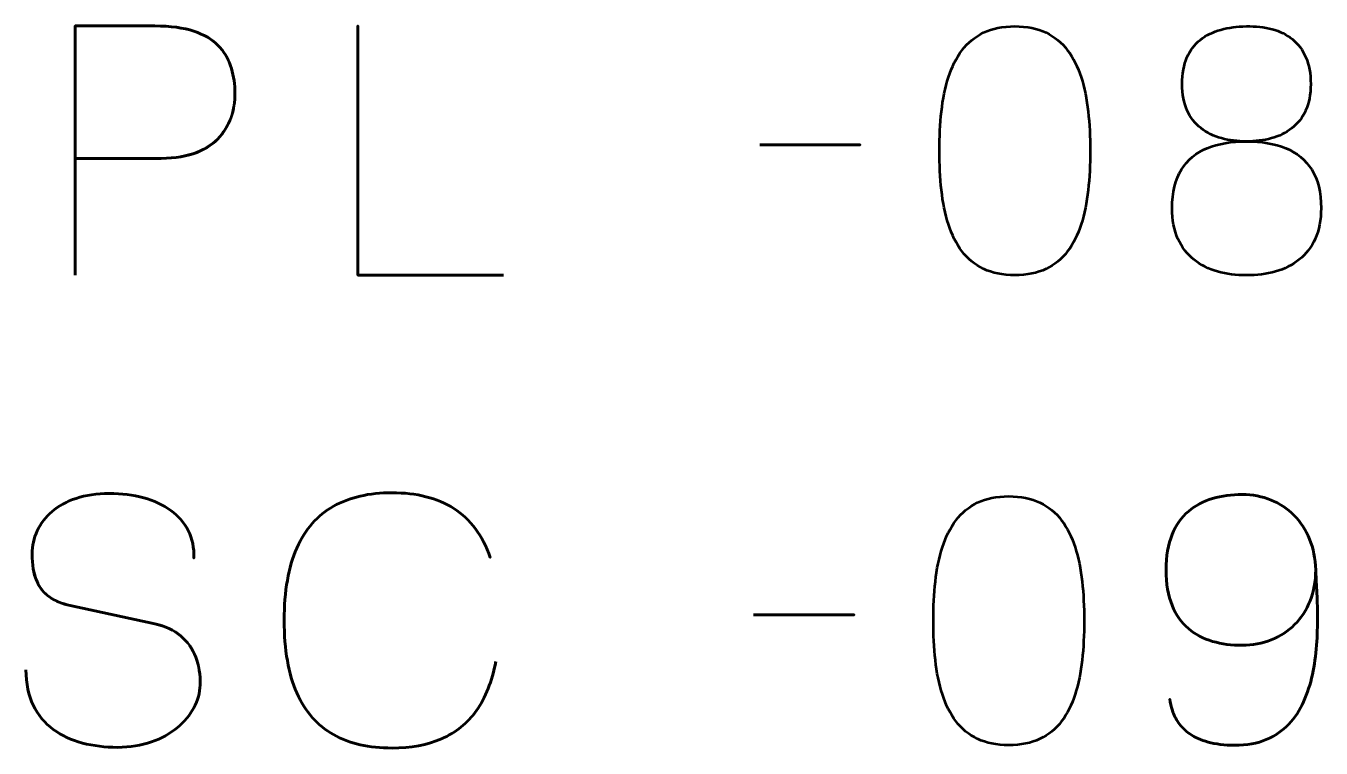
# Model space of a CAD drawing. Header units: centimetres. Extents: x -24.5 to 0, y -29.7 to 0.
# Drawn here: x -24.277 to -22.691, y -6.444 to -5.56 of the extents above; entities that cross this region are included whole.
import ezdxf

# ---------------------------------------------------------------- set-up
doc = ezdxf.new("R2010")
doc.units = ezdxf.units.CM
doc.header["$MEASUREMENT"] = 0
doc.layers.add('Layer 1', color=7, linetype='Continuous')

msp = doc.modelspace()

# ---------------------------------------------------------------- linework, layer by layer
at = {"layer": 'Layer 1', "color": 5, "lineweight": 53}
for points, knots in [([(-24.21648, -5.86558), (-24.21648, -5.86558), (-24.21648, -5.56036), (-24.21648, -5.56036), (-24.21648, -5.56036), (-24.21648, -5.56036), (-24.11911, -5.56036), (-24.11911, -5.56036), (-24.11911, -5.56036), (-24.09964, -5.56043), (-24.08363, -5.56262), (-24.071, -5.56685), (-24.071, -5.56685), (-24.05844, -5.57101), (-24.04856, -5.5768), (-24.04143, -5.58414), (-24.04143, -5.58414), (-24.03431, -5.5914), (-24.02923, -5.59973), (-24.02612, -5.60911), (-24.02612, -5.60911), (-24.02309, -5.6185), (-24.02133, -5.6283), (-24.0209, -5.63868), (-24.0209, -5.63868), (-24.02041, -5.64905), (-24.02161, -5.65921), (-24.02443, -5.66908), (-24.02443, -5.66908), (-24.02732, -5.67896), (-24.03219, -5.68792), (-24.03918, -5.69597), (-24.03918, -5.69597), (-24.04609, -5.70401), (-24.05547, -5.71043), (-24.06726, -5.71516), (-24.06726, -5.71516), (-24.07904, -5.71995), (-24.09364, -5.72235), (-24.11107, -5.72249), (-24.11107, -5.72249), (-24.11107, -5.72249), (-24.21648, -5.72249), (-24.21648, -5.72249), (-24.21648, -5.72249), (-24.21648, -5.72249), (-24.11107, -5.72249), (-24.11107, -5.72249), (-24.11107, -5.72249), (-24.094, -5.72235), (-24.07953, -5.71995), (-24.06782, -5.71516), (-24.06782, -5.71516), (-24.05604, -5.71043), (-24.04665, -5.70401), (-24.0396, -5.69597), (-24.0396, -5.69597), (-24.03261, -5.68792), (-24.0276, -5.67896), (-24.02464, -5.66908), (-24.02464, -5.66908), (-24.02168, -5.65921), (-24.02041, -5.64905), (-24.0209, -5.63868), (-24.0209, -5.63868), (-24.02133, -5.6283), (-24.02309, -5.6185), (-24.02626, -5.60911), (-24.02626, -5.60911), (-24.02937, -5.59973), (-24.03459, -5.5914), (-24.04172, -5.58414), (-24.04172, -5.58414), (-24.04891, -5.5768), (-24.05879, -5.57101), (-24.07135, -5.56685), (-24.07135, -5.56685), (-24.08398, -5.56262), (-24.09985, -5.56043), (-24.11911, -5.56036), (-24.11911, -5.56036), (-24.11911, -5.56036), (-24.21648, -5.56036), (-24.21648, -5.56036), (-24.21648, -5.56036), (-24.21648, -5.56036), (-24.21648, -5.86558), (-24.21648, -5.86558)], [0, 0, 0, 0, 0.0454545, 0.0454545, 0.0454545, 0.0454545, 0.0909091, 0.0909091, 0.0909091, 0.0909091, 0.1363636, 0.1363636, 0.1363636, 0.1363636, 0.1818182, 0.1818182, 0.1818182, 0.1818182, 0.2272727, 0.2272727, 0.2272727, 0.2272727, 0.2727273, 0.2727273, 0.2727273, 0.2727273, 0.3181818, 0.3181818, 0.3181818, 0.3181818, 0.3636364, 0.3636364, 0.3636364, 0.3636364, 0.4090909, 0.4090909, 0.4090909, 0.4090909, 0.4545455, 0.4545455, 0.4545455, 0.4545455, 0.5, 0.5, 0.5, 0.5, 0.5454545, 0.5454545, 0.5454545, 0.5454545, 0.5909091, 0.5909091, 0.5909091, 0.5909091, 0.6363636, 0.6363636, 0.6363636, 0.6363636, 0.6818182, 0.6818182, 0.6818182, 0.6818182, 0.7272727, 0.7272727, 0.7272727, 0.7272727, 0.7727273, 0.7727273, 0.7727273, 0.7727273, 0.8181818, 0.8181818, 0.8181818, 0.8181818, 0.8636364, 0.8636364, 0.8636364, 0.8636364, 0.9090909, 0.9090909, 0.9090909, 0.9090909, 0.9545455, 0.9545455, 0.9545455, 0.9545455, 1, 1, 1, 1]), ([(-23.69198, -5.86558), (-23.69198, -5.86558), (-23.8702, -5.86558), (-23.8702, -5.86558), (-23.8702, -5.86558), (-23.8702, -5.86558), (-23.8702, -5.56036), (-23.8702, -5.56036), (-23.8702, -5.56036), (-23.8702, -5.56036), (-23.8702, -5.86558), (-23.8702, -5.86558), (-23.8702, -5.86558), (-23.8702, -5.86558), (-23.69198, -5.86558), (-23.69198, -5.86558)], [0, 0, 0, 0, 0.25, 0.25, 0.25, 0.25, 0.5, 0.5, 0.5, 0.5, 0.75, 0.75, 0.75, 0.75, 1, 1, 1, 1]), ([(-23.06587, -5.86558), (-23.05106, -5.86551), (-23.03829, -5.8629), (-23.02763, -5.85782), (-23.02763, -5.85782), (-23.01705, -5.85274), (-23.00823, -5.84547), (-23.00118, -5.83623), (-23.00118, -5.83623), (-22.99419, -5.82692), (-22.98869, -5.81591), (-22.9846, -5.80321), (-22.9846, -5.80321), (-22.98057, -5.79051), (-22.97768, -5.77661), (-22.97606, -5.76137), (-22.97606, -5.76137), (-22.97436, -5.74613), (-22.97352, -5.73011), (-22.97359, -5.71318), (-22.97359, -5.71318), (-22.97352, -5.69632), (-22.97436, -5.6803), (-22.97606, -5.66513), (-22.97606, -5.66513), (-22.97768, -5.64996), (-22.98057, -5.63599), (-22.9846, -5.62329), (-22.9846, -5.62329), (-22.98869, -5.61066), (-22.99419, -5.59966), (-23.00118, -5.59027), (-23.00118, -5.59027), (-23.00823, -5.58096), (-23.01705, -5.57369), (-23.02763, -5.56861), (-23.02763, -5.56861), (-23.03829, -5.56346), (-23.05106, -5.56085), (-23.06587, -5.56078), (-23.06587, -5.56078), (-23.08069, -5.56085), (-23.09346, -5.56346), (-23.10412, -5.56861), (-23.10412, -5.56861), (-23.1147, -5.57369), (-23.12352, -5.58096), (-23.13057, -5.59027), (-23.13057, -5.59027), (-23.13756, -5.59966), (-23.14306, -5.61066), (-23.14715, -5.62329), (-23.14715, -5.62329), (-23.15118, -5.63599), (-23.15407, -5.64996), (-23.15569, -5.66513), (-23.15569, -5.66513), (-23.15738, -5.6803), (-23.15823, -5.69632), (-23.15816, -5.71318), (-23.15816, -5.71318), (-23.15823, -5.73011), (-23.15738, -5.74613), (-23.15569, -5.76137), (-23.15569, -5.76137), (-23.15407, -5.77661), (-23.15118, -5.79051), (-23.14715, -5.80321), (-23.14715, -5.80321), (-23.14306, -5.81591), (-23.13756, -5.82692), (-23.13057, -5.83623), (-23.13057, -5.83623), (-23.12352, -5.84547), (-23.1147, -5.85274), (-23.10412, -5.85782), (-23.10412, -5.85782), (-23.09346, -5.8629), (-23.08069, -5.86551), (-23.06587, -5.86558)], [0, 0, 0, 0, 0.05, 0.05, 0.05, 0.05, 0.1, 0.1, 0.1, 0.1, 0.15, 0.15, 0.15, 0.15, 0.2, 0.2, 0.2, 0.2, 0.25, 0.25, 0.25, 0.25, 0.3, 0.3, 0.3, 0.3, 0.35, 0.35, 0.35, 0.35, 0.4, 0.4, 0.4, 0.4, 0.45, 0.45, 0.45, 0.45, 0.5, 0.5, 0.5, 0.5, 0.55, 0.55, 0.55, 0.55, 0.6, 0.6, 0.6, 0.6, 0.65, 0.65, 0.65, 0.65, 0.7, 0.7, 0.7, 0.7, 0.75, 0.75, 0.75, 0.75, 0.8, 0.8, 0.8, 0.8, 0.85, 0.85, 0.85, 0.85, 0.9, 0.9, 0.9, 0.9, 0.95, 0.95, 0.95, 0.95, 1, 1, 1, 1]), ([(-23.06587, -5.86558), (-23.05106, -5.86551), (-23.03829, -5.8629), (-23.02763, -5.85782), (-23.02763, -5.85782), (-23.01705, -5.85274), (-23.00823, -5.84547), (-23.00118, -5.83623), (-23.00118, -5.83623), (-22.99419, -5.82692), (-22.98869, -5.81591), (-22.9846, -5.80321), (-22.9846, -5.80321), (-22.98057, -5.79051), (-22.97768, -5.77661), (-22.97606, -5.76137), (-22.97606, -5.76137), (-22.97436, -5.74613), (-22.97352, -5.73011), (-22.97359, -5.71318), (-22.97359, -5.71318), (-22.97352, -5.69632), (-22.97436, -5.6803), (-22.97606, -5.66513), (-22.97606, -5.66513), (-22.97768, -5.64996), (-22.98057, -5.63599), (-22.9846, -5.62329), (-22.9846, -5.62329), (-22.98869, -5.61066), (-22.99419, -5.59966), (-23.00118, -5.59027), (-23.00118, -5.59027), (-23.00823, -5.58096), (-23.01705, -5.57369), (-23.02763, -5.56861), (-23.02763, -5.56861), (-23.03829, -5.56346), (-23.05106, -5.56085), (-23.06587, -5.56078), (-23.06587, -5.56078), (-23.08069, -5.56085), (-23.09346, -5.56346), (-23.10412, -5.56861), (-23.10412, -5.56861), (-23.1147, -5.57369), (-23.12352, -5.58096), (-23.13057, -5.59027), (-23.13057, -5.59027), (-23.13756, -5.59966), (-23.14306, -5.61066), (-23.14715, -5.62329), (-23.14715, -5.62329), (-23.15118, -5.63599), (-23.15407, -5.64996), (-23.15569, -5.66513), (-23.15569, -5.66513), (-23.15738, -5.6803), (-23.15823, -5.69632), (-23.15816, -5.71318), (-23.15816, -5.71318), (-23.15823, -5.73011), (-23.15738, -5.74613), (-23.15569, -5.76137), (-23.15569, -5.76137), (-23.15407, -5.77661), (-23.15118, -5.79051), (-23.14715, -5.80321), (-23.14715, -5.80321), (-23.14306, -5.81591), (-23.13756, -5.82692), (-23.13057, -5.83623), (-23.13057, -5.83623), (-23.12352, -5.84547), (-23.1147, -5.85274), (-23.10412, -5.85782), (-23.10412, -5.85782), (-23.09346, -5.8629), (-23.08069, -5.86551), (-23.06587, -5.86558)], [0, 0, 0, 0, 0.05, 0.05, 0.05, 0.05, 0.1, 0.1, 0.1, 0.1, 0.15, 0.15, 0.15, 0.15, 0.2, 0.2, 0.2, 0.2, 0.25, 0.25, 0.25, 0.25, 0.3, 0.3, 0.3, 0.3, 0.35, 0.35, 0.35, 0.35, 0.4, 0.4, 0.4, 0.4, 0.45, 0.45, 0.45, 0.45, 0.5, 0.5, 0.5, 0.5, 0.55, 0.55, 0.55, 0.55, 0.6, 0.6, 0.6, 0.6, 0.65, 0.65, 0.65, 0.65, 0.7, 0.7, 0.7, 0.7, 0.75, 0.75, 0.75, 0.75, 0.8, 0.8, 0.8, 0.8, 0.85, 0.85, 0.85, 0.85, 0.9, 0.9, 0.9, 0.9, 0.95, 0.95, 0.95, 0.95, 1, 1, 1, 1]), ([(-22.78224, -5.70175), (-22.77138, -5.70175), (-22.76122, -5.70048), (-22.75169, -5.69794), (-22.75169, -5.69794), (-22.74224, -5.69533), (-22.73391, -5.69124), (-22.72665, -5.68566), (-22.72665, -5.68566), (-22.71945, -5.68009), (-22.71381, -5.67282), (-22.70971, -5.66386), (-22.70971, -5.66386), (-22.70562, -5.65497), (-22.70358, -5.64418), (-22.70351, -5.63148), (-22.70351, -5.63148), (-22.70358, -5.61878), (-22.70555, -5.60791), (-22.70943, -5.59888), (-22.70943, -5.59888), (-22.71331, -5.58985), (-22.71882, -5.58244), (-22.72587, -5.57673), (-22.72587, -5.57673), (-22.73293, -5.57108), (-22.74125, -5.56692), (-22.75085, -5.56431), (-22.75085, -5.56431), (-22.76037, -5.5617), (-22.77089, -5.56057), (-22.78224, -5.56078), (-22.78224, -5.56078), (-22.7936, -5.56092), (-22.80412, -5.56241), (-22.81364, -5.56502), (-22.81364, -5.56502), (-22.82324, -5.5677), (-22.83156, -5.57179), (-22.83862, -5.57736), (-22.83862, -5.57736), (-22.84567, -5.58294), (-22.85118, -5.5902), (-22.85506, -5.59909), (-22.85506, -5.59909), (-22.85894, -5.60805), (-22.86091, -5.61878), (-22.86098, -5.63148), (-22.86098, -5.63148), (-22.86091, -5.64418), (-22.85887, -5.65497), (-22.85477, -5.66386), (-22.85477, -5.66386), (-22.85068, -5.67282), (-22.84504, -5.68009), (-22.83777, -5.68566), (-22.83777, -5.68566), (-22.83057, -5.69124), (-22.82225, -5.69533), (-22.81279, -5.69794), (-22.81279, -5.69794), (-22.80327, -5.70048), (-22.79311, -5.70175), (-22.78224, -5.70175)], [0, 0, 0, 0, 0.0625, 0.0625, 0.0625, 0.0625, 0.125, 0.125, 0.125, 0.125, 0.1875, 0.1875, 0.1875, 0.1875, 0.25, 0.25, 0.25, 0.25, 0.3125, 0.3125, 0.3125, 0.3125, 0.375, 0.375, 0.375, 0.375, 0.4375, 0.4375, 0.4375, 0.4375, 0.5, 0.5, 0.5, 0.5, 0.5625, 0.5625, 0.5625, 0.5625, 0.625, 0.625, 0.625, 0.625, 0.6875, 0.6875, 0.6875, 0.6875, 0.75, 0.75, 0.75, 0.75, 0.8125, 0.8125, 0.8125, 0.8125, 0.875, 0.875, 0.875, 0.875, 0.9375, 0.9375, 0.9375, 0.9375, 1, 1, 1, 1]), ([(-22.78224, -5.70175), (-22.77138, -5.70175), (-22.76122, -5.70048), (-22.75169, -5.69794), (-22.75169, -5.69794), (-22.74224, -5.69533), (-22.73391, -5.69124), (-22.72665, -5.68566), (-22.72665, -5.68566), (-22.71945, -5.68009), (-22.71381, -5.67282), (-22.70971, -5.66386), (-22.70971, -5.66386), (-22.70562, -5.65497), (-22.70358, -5.64418), (-22.70351, -5.63148), (-22.70351, -5.63148), (-22.70358, -5.61878), (-22.70555, -5.60791), (-22.70943, -5.59888), (-22.70943, -5.59888), (-22.71331, -5.58985), (-22.71882, -5.58244), (-22.72587, -5.57673), (-22.72587, -5.57673), (-22.73293, -5.57108), (-22.74125, -5.56692), (-22.75085, -5.56431), (-22.75085, -5.56431), (-22.76037, -5.5617), (-22.77089, -5.56057), (-22.78224, -5.56078), (-22.78224, -5.56078), (-22.7936, -5.56092), (-22.80412, -5.56241), (-22.81364, -5.56502), (-22.81364, -5.56502), (-22.82324, -5.5677), (-22.83156, -5.57179), (-22.83862, -5.57736), (-22.83862, -5.57736), (-22.84567, -5.58294), (-22.85118, -5.5902), (-22.85506, -5.59909), (-22.85506, -5.59909), (-22.85894, -5.60805), (-22.86091, -5.61878), (-22.86098, -5.63148), (-22.86098, -5.63148), (-22.86091, -5.64418), (-22.85887, -5.65497), (-22.85477, -5.66386), (-22.85477, -5.66386), (-22.85068, -5.67282), (-22.84504, -5.68009), (-22.83777, -5.68566), (-22.83777, -5.68566), (-22.83057, -5.69124), (-22.82225, -5.69533), (-22.81279, -5.69794), (-22.81279, -5.69794), (-22.80327, -5.70048), (-22.79311, -5.70175), (-22.78224, -5.70175)], [0, 0, 0, 0, 0.0625, 0.0625, 0.0625, 0.0625, 0.125, 0.125, 0.125, 0.125, 0.1875, 0.1875, 0.1875, 0.1875, 0.25, 0.25, 0.25, 0.25, 0.3125, 0.3125, 0.3125, 0.3125, 0.375, 0.375, 0.375, 0.375, 0.4375, 0.4375, 0.4375, 0.4375, 0.5, 0.5, 0.5, 0.5, 0.5625, 0.5625, 0.5625, 0.5625, 0.625, 0.625, 0.625, 0.625, 0.6875, 0.6875, 0.6875, 0.6875, 0.75, 0.75, 0.75, 0.75, 0.8125, 0.8125, 0.8125, 0.8125, 0.875, 0.875, 0.875, 0.875, 0.9375, 0.9375, 0.9375, 0.9375, 1, 1, 1, 1]), ([(-23.37829, -5.70598), (-23.37829, -5.70598), (-23.2551, -5.70598), (-23.2551, -5.70598), (-23.2551, -5.70598), (-23.2551, -5.70598), (-23.37829, -5.70598), (-23.37829, -5.70598)], [0, 0, 0, 0, 0.5, 0.5, 0.5, 0.5, 1, 1, 1, 1]), ([(-22.78224, -5.86558), (-22.76954, -5.86558), (-22.75769, -5.8641), (-22.74668, -5.86099), (-22.74668, -5.86099), (-22.73568, -5.85789), (-22.72601, -5.85302), (-22.71762, -5.84639), (-22.71762, -5.84639), (-22.70929, -5.83983), (-22.70273, -5.83136), (-22.698, -5.82092), (-22.698, -5.82092), (-22.69327, -5.81055), (-22.69088, -5.79806), (-22.69081, -5.78345), (-22.69081, -5.78345), (-22.69095, -5.76405), (-22.69476, -5.74832), (-22.70231, -5.73632), (-22.70231, -5.73632), (-22.70985, -5.72426), (-22.72044, -5.71551), (-22.73406, -5.70994), (-22.73406, -5.70994), (-22.74774, -5.70443), (-22.76376, -5.70168), (-22.78224, -5.70175), (-22.78224, -5.70175), (-22.80066, -5.70168), (-22.81675, -5.70443), (-22.83029, -5.70994), (-22.83029, -5.70994), (-22.84391, -5.71551), (-22.85442, -5.72426), (-22.8619, -5.73632), (-22.8619, -5.73632), (-22.86938, -5.74832), (-22.87319, -5.76405), (-22.87326, -5.78345), (-22.87326, -5.78345), (-22.87319, -5.79806), (-22.87079, -5.81055), (-22.86606, -5.82092), (-22.86606, -5.82092), (-22.86134, -5.83136), (-22.85485, -5.83983), (-22.84645, -5.84639), (-22.84645, -5.84639), (-22.83812, -5.85302), (-22.82853, -5.85789), (-22.81752, -5.86099), (-22.81752, -5.86099), (-22.80659, -5.8641), (-22.7948, -5.86558), (-22.78224, -5.86558)], [0, 0, 0, 0, 0.0714286, 0.0714286, 0.0714286, 0.0714286, 0.1428571, 0.1428571, 0.1428571, 0.1428571, 0.2142857, 0.2142857, 0.2142857, 0.2142857, 0.2857143, 0.2857143, 0.2857143, 0.2857143, 0.3571429, 0.3571429, 0.3571429, 0.3571429, 0.4285714, 0.4285714, 0.4285714, 0.4285714, 0.5, 0.5, 0.5, 0.5, 0.5714286, 0.5714286, 0.5714286, 0.5714286, 0.6428571, 0.6428571, 0.6428571, 0.6428571, 0.7142857, 0.7142857, 0.7142857, 0.7142857, 0.7857143, 0.7857143, 0.7857143, 0.7857143, 0.8571429, 0.8571429, 0.8571429, 0.8571429, 0.9285714, 0.9285714, 0.9285714, 0.9285714, 1, 1, 1, 1]), ([(-22.78224, -5.86558), (-22.76954, -5.86558), (-22.75769, -5.8641), (-22.74668, -5.86099), (-22.74668, -5.86099), (-22.73568, -5.85789), (-22.72601, -5.85302), (-22.71762, -5.84639), (-22.71762, -5.84639), (-22.70929, -5.83983), (-22.70273, -5.83136), (-22.698, -5.82092), (-22.698, -5.82092), (-22.69327, -5.81055), (-22.69088, -5.79806), (-22.69081, -5.78345), (-22.69081, -5.78345), (-22.69095, -5.76405), (-22.69476, -5.74832), (-22.70231, -5.73632), (-22.70231, -5.73632), (-22.70985, -5.72426), (-22.72044, -5.71551), (-22.73406, -5.70994), (-22.73406, -5.70994), (-22.74774, -5.70443), (-22.76376, -5.70168), (-22.78224, -5.70175), (-22.78224, -5.70175), (-22.80066, -5.70168), (-22.81675, -5.70443), (-22.83029, -5.70994), (-22.83029, -5.70994), (-22.84391, -5.71551), (-22.85442, -5.72426), (-22.8619, -5.73632), (-22.8619, -5.73632), (-22.86938, -5.74832), (-22.87319, -5.76405), (-22.87326, -5.78345), (-22.87326, -5.78345), (-22.87319, -5.79806), (-22.87079, -5.81055), (-22.86606, -5.82092), (-22.86606, -5.82092), (-22.86134, -5.83136), (-22.85485, -5.83983), (-22.84645, -5.84639), (-22.84645, -5.84639), (-22.83812, -5.85302), (-22.82853, -5.85789), (-22.81752, -5.86099), (-22.81752, -5.86099), (-22.80659, -5.8641), (-22.7948, -5.86558), (-22.78224, -5.86558)], [0, 0, 0, 0, 0.0714286, 0.0714286, 0.0714286, 0.0714286, 0.1428571, 0.1428571, 0.1428571, 0.1428571, 0.2142857, 0.2142857, 0.2142857, 0.2142857, 0.2857143, 0.2857143, 0.2857143, 0.2857143, 0.3571429, 0.3571429, 0.3571429, 0.3571429, 0.4285714, 0.4285714, 0.4285714, 0.4285714, 0.5, 0.5, 0.5, 0.5, 0.5714286, 0.5714286, 0.5714286, 0.5714286, 0.6428571, 0.6428571, 0.6428571, 0.6428571, 0.7142857, 0.7142857, 0.7142857, 0.7142857, 0.7857143, 0.7857143, 0.7857143, 0.7857143, 0.8571429, 0.8571429, 0.8571429, 0.8571429, 0.9285714, 0.9285714, 0.9285714, 0.9285714, 1, 1, 1, 1]), ([(-24.27681, -6.3486), (-24.27667, -6.36547), (-24.27371, -6.37993), (-24.26778, -6.392), (-24.26778, -6.392), (-24.26192, -6.40399), (-24.25374, -6.4138), (-24.24344, -6.42142), (-24.24344, -6.42142), (-24.23307, -6.42897), (-24.22114, -6.43454), (-24.20767, -6.43814), (-24.20767, -6.43814), (-24.19426, -6.44167), (-24.17987, -6.44343), (-24.16463, -6.44343), (-24.16463, -6.44343), (-24.14925, -6.44336), (-24.13542, -6.4411), (-24.12307, -6.4368), (-24.12307, -6.4368), (-24.11079, -6.43249), (-24.10028, -6.42671), (-24.09146, -6.41944), (-24.09146, -6.41944), (-24.08271, -6.41217), (-24.07594, -6.40406), (-24.07114, -6.39503), (-24.07114, -6.39503), (-24.06634, -6.386), (-24.0638, -6.37676), (-24.06345, -6.36723), (-24.06345, -6.36723), (-24.06303, -6.35474), (-24.06486, -6.34331), (-24.06888, -6.33301), (-24.06888, -6.33301), (-24.07291, -6.32271), (-24.07912, -6.3141), (-24.08751, -6.30705), (-24.08751, -6.30705), (-24.09584, -6.29999), (-24.10635, -6.29505), (-24.11891, -6.2923), (-24.11891, -6.2923), (-24.11891, -6.2923), (-24.22262, -6.26986), (-24.22262, -6.26986), (-24.22262, -6.26986), (-24.23236, -6.26782), (-24.24076, -6.26436), (-24.24767, -6.25956), (-24.24767, -6.25956), (-24.25459, -6.2547), (-24.25995, -6.24799), (-24.26362, -6.23938), (-24.26362, -6.23938), (-24.26729, -6.23085), (-24.26919, -6.21998), (-24.26919, -6.20679), (-24.26919, -6.20679), (-24.26919, -6.19677), (-24.26714, -6.18732), (-24.26298, -6.17843), (-24.26298, -6.17843), (-24.25889, -6.16954), (-24.25282, -6.1617), (-24.24485, -6.15479), (-24.24485, -6.15479), (-24.23688, -6.14795), (-24.227, -6.14258), (-24.21529, -6.1387), (-24.21529, -6.1387), (-24.2035, -6.13475), (-24.19003, -6.13278), (-24.17479, -6.13271), (-24.17479, -6.13271), (-24.15948, -6.13271), (-24.14544, -6.13447), (-24.1326, -6.138), (-24.1326, -6.138), (-24.11983, -6.14153), (-24.10875, -6.14661), (-24.09944, -6.15338), (-24.09944, -6.15338), (-24.09012, -6.16015), (-24.08293, -6.16848), (-24.07799, -6.17821), (-24.07799, -6.17821), (-24.07305, -6.18802), (-24.07072, -6.19924), (-24.07107, -6.21187), (-24.07107, -6.21187), (-24.07072, -6.19924), (-24.07305, -6.18802), (-24.07799, -6.17821), (-24.07799, -6.17821), (-24.08293, -6.16848), (-24.09012, -6.16015), (-24.09944, -6.15338), (-24.09944, -6.15338), (-24.10875, -6.14661), (-24.11983, -6.14153), (-24.1326, -6.138), (-24.1326, -6.138), (-24.14544, -6.13447), (-24.15948, -6.13271), (-24.17479, -6.13271), (-24.17479, -6.13271), (-24.19003, -6.13278), (-24.2035, -6.13475), (-24.21529, -6.1387), (-24.21529, -6.1387), (-24.227, -6.14258), (-24.23688, -6.14795), (-24.24485, -6.15479), (-24.24485, -6.15479), (-24.25282, -6.1617), (-24.25889, -6.16954), (-24.26298, -6.17843), (-24.26298, -6.17843), (-24.26714, -6.18732), (-24.26919, -6.19677), (-24.26919, -6.20679), (-24.26919, -6.20679), (-24.26919, -6.21998), (-24.26736, -6.23085), (-24.26383, -6.23931), (-24.26383, -6.23931), (-24.26023, -6.24785), (-24.25494, -6.25448), (-24.24802, -6.25935), (-24.24802, -6.25935), (-24.24111, -6.26415), (-24.23264, -6.26768), (-24.22262, -6.26986), (-24.22262, -6.26986), (-24.22262, -6.26986), (-24.11891, -6.2923), (-24.11891, -6.2923), (-24.11891, -6.2923), (-24.10607, -6.29505), (-24.09548, -6.29999), (-24.08716, -6.30705), (-24.08716, -6.30705), (-24.07876, -6.3141), (-24.07262, -6.32271), (-24.06867, -6.33301), (-24.06867, -6.33301), (-24.06479, -6.34331), (-24.06303, -6.35474), (-24.06345, -6.36723), (-24.06345, -6.36723), (-24.0638, -6.37676), (-24.06634, -6.386), (-24.07114, -6.39503), (-24.07114, -6.39503), (-24.07594, -6.40406), (-24.08271, -6.41217), (-24.09146, -6.41944), (-24.09146, -6.41944), (-24.10028, -6.42671), (-24.11079, -6.43249), (-24.12307, -6.4368), (-24.12307, -6.4368), (-24.13542, -6.4411), (-24.14925, -6.44336), (-24.16463, -6.44343), (-24.16463, -6.44343), (-24.17987, -6.44343), (-24.19426, -6.44167), (-24.20767, -6.43814), (-24.20767, -6.43814), (-24.22114, -6.43454), (-24.23307, -6.42897), (-24.24344, -6.42142), (-24.24344, -6.42142), (-24.25374, -6.4138), (-24.26192, -6.40399), (-24.26778, -6.392), (-24.26778, -6.392), (-24.27371, -6.37993), (-24.27667, -6.36547), (-24.27681, -6.3486)], [0, 0, 0, 0, 0.0217391, 0.0217391, 0.0217391, 0.0217391, 0.0434783, 0.0434783, 0.0434783, 0.0434783, 0.0652174, 0.0652174, 0.0652174, 0.0652174, 0.0869565, 0.0869565, 0.0869565, 0.0869565, 0.1086957, 0.1086957, 0.1086957, 0.1086957, 0.1304348, 0.1304348, 0.1304348, 0.1304348, 0.1521739, 0.1521739, 0.1521739, 0.1521739, 0.173913, 0.173913, 0.173913, 0.173913, 0.1956522, 0.1956522, 0.1956522, 0.1956522, 0.2173913, 0.2173913, 0.2173913, 0.2173913, 0.2391304, 0.2391304, 0.2391304, 0.2391304, 0.2608696, 0.2608696, 0.2608696, 0.2608696, 0.2826087, 0.2826087, 0.2826087, 0.2826087, 0.3043478, 0.3043478, 0.3043478, 0.3043478, 0.326087, 0.326087, 0.326087, 0.326087, 0.3478261, 0.3478261, 0.3478261, 0.3478261, 0.3695652, 0.3695652, 0.3695652, 0.3695652, 0.3913043, 0.3913043, 0.3913043, 0.3913043, 0.4130435, 0.4130435, 0.4130435, 0.4130435, 0.4347826, 0.4347826, 0.4347826, 0.4347826, 0.4565217, 0.4565217, 0.4565217, 0.4565217, 0.4782609, 0.4782609, 0.4782609, 0.4782609, 0.5, 0.5, 0.5, 0.5, 0.5217391, 0.5217391, 0.5217391, 0.5217391, 0.5434783, 0.5434783, 0.5434783, 0.5434783, 0.5652174, 0.5652174, 0.5652174, 0.5652174, 0.5869565, 0.5869565, 0.5869565, 0.5869565, 0.6086957, 0.6086957, 0.6086957, 0.6086957, 0.6304348, 0.6304348, 0.6304348, 0.6304348, 0.6521739, 0.6521739, 0.6521739, 0.6521739, 0.673913, 0.673913, 0.673913, 0.673913, 0.6956522, 0.6956522, 0.6956522, 0.6956522, 0.7173913, 0.7173913, 0.7173913, 0.7173913, 0.7391304, 0.7391304, 0.7391304, 0.7391304, 0.7608696, 0.7608696, 0.7608696, 0.7608696, 0.7826087, 0.7826087, 0.7826087, 0.7826087, 0.8043478, 0.8043478, 0.8043478, 0.8043478, 0.826087, 0.826087, 0.826087, 0.826087, 0.8478261, 0.8478261, 0.8478261, 0.8478261, 0.8695652, 0.8695652, 0.8695652, 0.8695652, 0.8913043, 0.8913043, 0.8913043, 0.8913043, 0.9130435, 0.9130435, 0.9130435, 0.9130435, 0.9347826, 0.9347826, 0.9347826, 0.9347826, 0.9565217, 0.9565217, 0.9565217, 0.9565217, 0.9782609, 0.9782609, 0.9782609, 0.9782609, 1, 1, 1, 1]), ([(-23.7015, -6.33844), (-23.70602, -6.36264), (-23.71392, -6.38261), (-23.725, -6.39827), (-23.725, -6.39827), (-23.73614, -6.41387), (-23.7504, -6.42544), (-23.76775, -6.43299), (-23.76775, -6.43299), (-23.78504, -6.44054), (-23.80536, -6.44435), (-23.8285, -6.44428), (-23.8285, -6.44428), (-23.85665, -6.44435), (-23.88057, -6.43891), (-23.90019, -6.42784), (-23.90019, -6.42784), (-23.9198, -6.41683), (-23.93476, -6.39983), (-23.94506, -6.37676), (-23.94506, -6.37676), (-23.95536, -6.35368), (-23.96051, -6.32412), (-23.96058, -6.28807), (-23.96058, -6.28807), (-23.96051, -6.25216), (-23.95536, -6.22266), (-23.94506, -6.19959), (-23.94506, -6.19959), (-23.93476, -6.17652), (-23.9198, -6.15945), (-23.90019, -6.14837), (-23.90019, -6.14837), (-23.88057, -6.13729), (-23.85665, -6.13179), (-23.8285, -6.13186), (-23.8285, -6.13186), (-23.79837, -6.13179), (-23.77312, -6.13821), (-23.7528, -6.15112), (-23.7528, -6.15112), (-23.73255, -6.16403), (-23.71766, -6.184), (-23.70828, -6.21102), (-23.70828, -6.21102), (-23.71766, -6.184), (-23.73255, -6.16403), (-23.7528, -6.15112), (-23.7528, -6.15112), (-23.77312, -6.13821), (-23.79837, -6.13179), (-23.8285, -6.13186), (-23.8285, -6.13186), (-23.85665, -6.13179), (-23.88057, -6.13729), (-23.90019, -6.14837), (-23.90019, -6.14837), (-23.9198, -6.15945), (-23.93476, -6.17652), (-23.94506, -6.19959), (-23.94506, -6.19959), (-23.95536, -6.22266), (-23.96051, -6.25216), (-23.96058, -6.28807), (-23.96058, -6.28807), (-23.96051, -6.32412), (-23.95536, -6.35368), (-23.94506, -6.37676), (-23.94506, -6.37676), (-23.93476, -6.39983), (-23.9198, -6.41683), (-23.90019, -6.42784), (-23.90019, -6.42784), (-23.88057, -6.43891), (-23.85665, -6.44435), (-23.8285, -6.44428), (-23.8285, -6.44428), (-23.80536, -6.44435), (-23.78504, -6.44054), (-23.76775, -6.43299), (-23.76775, -6.43299), (-23.7504, -6.42544), (-23.73614, -6.41387), (-23.725, -6.39827), (-23.725, -6.39827), (-23.71392, -6.38261), (-23.70602, -6.36264), (-23.7015, -6.33844)], [0, 0, 0, 0, 0.0454545, 0.0454545, 0.0454545, 0.0454545, 0.0909091, 0.0909091, 0.0909091, 0.0909091, 0.1363636, 0.1363636, 0.1363636, 0.1363636, 0.1818182, 0.1818182, 0.1818182, 0.1818182, 0.2272727, 0.2272727, 0.2272727, 0.2272727, 0.2727273, 0.2727273, 0.2727273, 0.2727273, 0.3181818, 0.3181818, 0.3181818, 0.3181818, 0.3636364, 0.3636364, 0.3636364, 0.3636364, 0.4090909, 0.4090909, 0.4090909, 0.4090909, 0.4545455, 0.4545455, 0.4545455, 0.4545455, 0.5, 0.5, 0.5, 0.5, 0.5454545, 0.5454545, 0.5454545, 0.5454545, 0.5909091, 0.5909091, 0.5909091, 0.5909091, 0.6363636, 0.6363636, 0.6363636, 0.6363636, 0.6818182, 0.6818182, 0.6818182, 0.6818182, 0.7272727, 0.7272727, 0.7272727, 0.7272727, 0.7727273, 0.7727273, 0.7727273, 0.7727273, 0.8181818, 0.8181818, 0.8181818, 0.8181818, 0.8636364, 0.8636364, 0.8636364, 0.8636364, 0.9090909, 0.9090909, 0.9090909, 0.9090909, 0.9545455, 0.9545455, 0.9545455, 0.9545455, 1, 1, 1, 1]), ([(-23.07327, -6.44089), (-23.05846, -6.44082), (-23.04569, -6.43821), (-23.03503, -6.43313), (-23.03503, -6.43313), (-23.02445, -6.42805), (-23.01563, -6.42078), (-23.00858, -6.41154), (-23.00858, -6.41154), (-23.00159, -6.40223), (-22.99609, -6.39122), (-22.992, -6.37852), (-22.992, -6.37852), (-22.98797, -6.36582), (-22.98508, -6.35192), (-22.98346, -6.33668), (-22.98346, -6.33668), (-22.98176, -6.32144), (-22.98092, -6.30542), (-22.98099, -6.28849), (-22.98099, -6.28849), (-22.98092, -6.27163), (-22.98176, -6.25561), (-22.98346, -6.24044), (-22.98346, -6.24044), (-22.98508, -6.22527), (-22.98797, -6.2113), (-22.992, -6.1986), (-22.992, -6.1986), (-22.99609, -6.18597), (-23.00159, -6.17497), (-23.00858, -6.16558), (-23.00858, -6.16558), (-23.01563, -6.15627), (-23.02445, -6.149), (-23.03503, -6.14392), (-23.03503, -6.14392), (-23.04569, -6.13877), (-23.05846, -6.13616), (-23.07327, -6.13609), (-23.07327, -6.13609), (-23.08809, -6.13616), (-23.10086, -6.13877), (-23.11152, -6.14392), (-23.11152, -6.14392), (-23.1221, -6.149), (-23.13092, -6.15627), (-23.13797, -6.16558), (-23.13797, -6.16558), (-23.14496, -6.17497), (-23.15046, -6.18597), (-23.15455, -6.1986), (-23.15455, -6.1986), (-23.15858, -6.2113), (-23.16147, -6.22527), (-23.16309, -6.24044), (-23.16309, -6.24044), (-23.16478, -6.25561), (-23.16563, -6.27163), (-23.16556, -6.28849), (-23.16556, -6.28849), (-23.16563, -6.30542), (-23.16478, -6.32144), (-23.16309, -6.33668), (-23.16309, -6.33668), (-23.16147, -6.35192), (-23.15858, -6.36582), (-23.15455, -6.37852), (-23.15455, -6.37852), (-23.15046, -6.39122), (-23.14496, -6.40223), (-23.13797, -6.41154), (-23.13797, -6.41154), (-23.13092, -6.42078), (-23.1221, -6.42805), (-23.11152, -6.43313), (-23.11152, -6.43313), (-23.10086, -6.43821), (-23.08809, -6.44082), (-23.07327, -6.44089)], [0, 0, 0, 0, 0.05, 0.05, 0.05, 0.05, 0.1, 0.1, 0.1, 0.1, 0.15, 0.15, 0.15, 0.15, 0.2, 0.2, 0.2, 0.2, 0.25, 0.25, 0.25, 0.25, 0.3, 0.3, 0.3, 0.3, 0.35, 0.35, 0.35, 0.35, 0.4, 0.4, 0.4, 0.4, 0.45, 0.45, 0.45, 0.45, 0.5, 0.5, 0.5, 0.5, 0.55, 0.55, 0.55, 0.55, 0.6, 0.6, 0.6, 0.6, 0.65, 0.65, 0.65, 0.65, 0.7, 0.7, 0.7, 0.7, 0.75, 0.75, 0.75, 0.75, 0.8, 0.8, 0.8, 0.8, 0.85, 0.85, 0.85, 0.85, 0.9, 0.9, 0.9, 0.9, 0.95, 0.95, 0.95, 0.95, 1, 1, 1, 1]), ([(-23.07327, -6.44089), (-23.05846, -6.44082), (-23.04569, -6.43821), (-23.03503, -6.43313), (-23.03503, -6.43313), (-23.02445, -6.42805), (-23.01563, -6.42078), (-23.00858, -6.41154), (-23.00858, -6.41154), (-23.00159, -6.40223), (-22.99609, -6.39122), (-22.992, -6.37852), (-22.992, -6.37852), (-22.98797, -6.36582), (-22.98508, -6.35192), (-22.98346, -6.33668), (-22.98346, -6.33668), (-22.98176, -6.32144), (-22.98092, -6.30542), (-22.98099, -6.28849), (-22.98099, -6.28849), (-22.98092, -6.27163), (-22.98176, -6.25561), (-22.98346, -6.24044), (-22.98346, -6.24044), (-22.98508, -6.22527), (-22.98797, -6.2113), (-22.992, -6.1986), (-22.992, -6.1986), (-22.99609, -6.18597), (-23.00159, -6.17497), (-23.00858, -6.16558), (-23.00858, -6.16558), (-23.01563, -6.15627), (-23.02445, -6.149), (-23.03503, -6.14392), (-23.03503, -6.14392), (-23.04569, -6.13877), (-23.05846, -6.13616), (-23.07327, -6.13609), (-23.07327, -6.13609), (-23.08809, -6.13616), (-23.10086, -6.13877), (-23.11152, -6.14392), (-23.11152, -6.14392), (-23.1221, -6.149), (-23.13092, -6.15627), (-23.13797, -6.16558), (-23.13797, -6.16558), (-23.14496, -6.17497), (-23.15046, -6.18597), (-23.15455, -6.1986), (-23.15455, -6.1986), (-23.15858, -6.2113), (-23.16147, -6.22527), (-23.16309, -6.24044), (-23.16309, -6.24044), (-23.16478, -6.25561), (-23.16563, -6.27163), (-23.16556, -6.28849), (-23.16556, -6.28849), (-23.16563, -6.30542), (-23.16478, -6.32144), (-23.16309, -6.33668), (-23.16309, -6.33668), (-23.16147, -6.35192), (-23.15858, -6.36582), (-23.15455, -6.37852), (-23.15455, -6.37852), (-23.15046, -6.39122), (-23.14496, -6.40223), (-23.13797, -6.41154), (-23.13797, -6.41154), (-23.13092, -6.42078), (-23.1221, -6.42805), (-23.11152, -6.43313), (-23.11152, -6.43313), (-23.10086, -6.43821), (-23.08809, -6.44082), (-23.07327, -6.44089)], [0, 0, 0, 0, 0.05, 0.05, 0.05, 0.05, 0.1, 0.1, 0.1, 0.1, 0.15, 0.15, 0.15, 0.15, 0.2, 0.2, 0.2, 0.2, 0.25, 0.25, 0.25, 0.25, 0.3, 0.3, 0.3, 0.3, 0.35, 0.35, 0.35, 0.35, 0.4, 0.4, 0.4, 0.4, 0.45, 0.45, 0.45, 0.45, 0.5, 0.5, 0.5, 0.5, 0.55, 0.55, 0.55, 0.55, 0.6, 0.6, 0.6, 0.6, 0.65, 0.65, 0.65, 0.65, 0.7, 0.7, 0.7, 0.7, 0.75, 0.75, 0.75, 0.75, 0.8, 0.8, 0.8, 0.8, 0.85, 0.85, 0.85, 0.85, 0.9, 0.9, 0.9, 0.9, 0.95, 0.95, 0.95, 0.95, 1, 1, 1, 1]), ([(-22.69736, -6.22626), (-22.69743, -6.24016), (-22.69976, -6.25279), (-22.70427, -6.26408), (-22.70427, -6.26408), (-22.70879, -6.27537), (-22.71507, -6.2851), (-22.72325, -6.29322), (-22.72325, -6.29322), (-22.73137, -6.30133), (-22.74089, -6.30754), (-22.75183, -6.31192), (-22.75183, -6.31192), (-22.76276, -6.31629), (-22.77469, -6.31848), (-22.78753, -6.31855), (-22.78753, -6.31855), (-22.80044, -6.31862), (-22.8125, -6.317), (-22.82372, -6.31375), (-22.82372, -6.31375), (-22.83494, -6.3105), (-22.84475, -6.30528), (-22.85329, -6.29809), (-22.85329, -6.29809), (-22.86182, -6.29096), (-22.86852, -6.28144), (-22.87332, -6.26958), (-22.87332, -6.26958), (-22.87812, -6.2578), (-22.88059, -6.24334), (-22.88066, -6.22626), (-22.88066, -6.22626), (-22.88059, -6.20926), (-22.87812, -6.19486), (-22.87332, -6.18308), (-22.87332, -6.18308), (-22.86852, -6.1713), (-22.86182, -6.16177), (-22.85329, -6.15458), (-22.85329, -6.15458), (-22.84475, -6.14731), (-22.83494, -6.14209), (-22.82372, -6.13884), (-22.82372, -6.13884), (-22.8125, -6.13553), (-22.80044, -6.13391), (-22.78753, -6.13398), (-22.78753, -6.13398), (-22.77469, -6.13405), (-22.76283, -6.13623), (-22.75204, -6.14068), (-22.75204, -6.14068), (-22.74131, -6.14505), (-22.73186, -6.15133), (-22.72389, -6.15945), (-22.72389, -6.15945), (-22.71584, -6.16763), (-22.70956, -6.17737), (-22.70498, -6.18866), (-22.70498, -6.18866), (-22.70039, -6.19987), (-22.69785, -6.21243), (-22.69736, -6.22626), (-22.69736, -6.22626), (-22.69708, -6.23325), (-22.69665, -6.24164), (-22.69616, -6.25138), (-22.69616, -6.25138), (-22.69559, -6.26119), (-22.69531, -6.27177), (-22.69524, -6.2832), (-22.69524, -6.2832), (-22.6951, -6.29463), (-22.69552, -6.30641), (-22.69637, -6.31855), (-22.69637, -6.31855), (-22.69729, -6.33068), (-22.69898, -6.34261), (-22.70145, -6.35439), (-22.70145, -6.35439), (-22.70399, -6.36617), (-22.70759, -6.37725), (-22.71225, -6.38762), (-22.71225, -6.38762), (-22.7169, -6.39799), (-22.72297, -6.40716), (-22.73045, -6.41514), (-22.73045, -6.41514), (-22.73793, -6.42311), (-22.7471, -6.42939), (-22.75789, -6.43398), (-22.75789, -6.43398), (-22.76876, -6.43849), (-22.7816, -6.44082), (-22.79642, -6.44089), (-22.79642, -6.44089), (-22.80926, -6.44082), (-22.82012, -6.43955), (-22.82916, -6.43701), (-22.82916, -6.43701), (-22.83819, -6.43454), (-22.84559, -6.43122), (-22.85152, -6.42706), (-22.85152, -6.42706), (-22.85738, -6.4229), (-22.86203, -6.41831), (-22.86542, -6.41337), (-22.86542, -6.41337), (-22.86881, -6.40836), (-22.87135, -6.40343), (-22.8729, -6.39842), (-22.8729, -6.39842), (-22.87452, -6.39341), (-22.87558, -6.38882), (-22.876, -6.38459), (-22.876, -6.38459), (-22.87558, -6.38882), (-22.87452, -6.39341), (-22.8729, -6.39842), (-22.8729, -6.39842), (-22.87135, -6.40343), (-22.86881, -6.40836), (-22.86542, -6.41337), (-22.86542, -6.41337), (-22.86203, -6.41831), (-22.85738, -6.4229), (-22.85152, -6.42706), (-22.85152, -6.42706), (-22.84559, -6.43122), (-22.83819, -6.43454), (-22.82916, -6.43701), (-22.82916, -6.43701), (-22.82012, -6.43955), (-22.80926, -6.44082), (-22.79642, -6.44089), (-22.79642, -6.44089), (-22.7816, -6.44082), (-22.76876, -6.43849), (-22.75789, -6.43398), (-22.75789, -6.43398), (-22.7471, -6.42939), (-22.73793, -6.42311), (-22.73045, -6.41514), (-22.73045, -6.41514), (-22.72297, -6.40716), (-22.7169, -6.39799), (-22.71225, -6.38762), (-22.71225, -6.38762), (-22.70759, -6.37725), (-22.70399, -6.36617), (-22.70145, -6.35439), (-22.70145, -6.35439), (-22.69898, -6.34261), (-22.69729, -6.33068), (-22.69637, -6.31855), (-22.69637, -6.31855), (-22.69552, -6.30641), (-22.6951, -6.29463), (-22.69524, -6.2832), (-22.69524, -6.2832), (-22.69531, -6.27177), (-22.69559, -6.26119), (-22.69616, -6.25138), (-22.69616, -6.25138), (-22.69665, -6.24164), (-22.69708, -6.23325), (-22.69736, -6.22626), (-22.69736, -6.22626), (-22.69785, -6.21243), (-22.70039, -6.19987), (-22.70498, -6.18866), (-22.70498, -6.18866), (-22.70956, -6.17737), (-22.71584, -6.16763), (-22.72389, -6.15945), (-22.72389, -6.15945), (-22.73186, -6.15133), (-22.74131, -6.14505), (-22.75204, -6.14068), (-22.75204, -6.14068), (-22.76283, -6.13623), (-22.77469, -6.13405), (-22.78753, -6.13398), (-22.78753, -6.13398), (-22.80044, -6.13391), (-22.8125, -6.13553), (-22.82372, -6.13884), (-22.82372, -6.13884), (-22.83494, -6.14209), (-22.84475, -6.14731), (-22.85329, -6.15458), (-22.85329, -6.15458), (-22.86182, -6.16177), (-22.86852, -6.1713), (-22.87332, -6.18308), (-22.87332, -6.18308), (-22.87812, -6.19486), (-22.88059, -6.20926), (-22.88066, -6.22626), (-22.88066, -6.22626), (-22.88059, -6.24334), (-22.87812, -6.2578), (-22.87332, -6.26958), (-22.87332, -6.26958), (-22.86852, -6.28144), (-22.86182, -6.29096), (-22.85329, -6.29809), (-22.85329, -6.29809), (-22.84475, -6.30528), (-22.83494, -6.3105), (-22.82372, -6.31375), (-22.82372, -6.31375), (-22.8125, -6.317), (-22.80044, -6.31862), (-22.78753, -6.31855), (-22.78753, -6.31855), (-22.77469, -6.31848), (-22.76276, -6.31629), (-22.75183, -6.31192), (-22.75183, -6.31192), (-22.74089, -6.30754), (-22.73137, -6.30133), (-22.72325, -6.29322), (-22.72325, -6.29322), (-22.71507, -6.2851), (-22.70879, -6.27537), (-22.70427, -6.26408), (-22.70427, -6.26408), (-22.69976, -6.25279), (-22.69743, -6.24016), (-22.69736, -6.22626)], [0, 0, 0, 0, 0.0172414, 0.0172414, 0.0172414, 0.0172414, 0.0344828, 0.0344828, 0.0344828, 0.0344828, 0.0517241, 0.0517241, 0.0517241, 0.0517241, 0.0689655, 0.0689655, 0.0689655, 0.0689655, 0.0862069, 0.0862069, 0.0862069, 0.0862069, 0.1034483, 0.1034483, 0.1034483, 0.1034483, 0.1206897, 0.1206897, 0.1206897, 0.1206897, 0.137931, 0.137931, 0.137931, 0.137931, 0.1551724, 0.1551724, 0.1551724, 0.1551724, 0.1724138, 0.1724138, 0.1724138, 0.1724138, 0.1896552, 0.1896552, 0.1896552, 0.1896552, 0.2068966, 0.2068966, 0.2068966, 0.2068966, 0.2241379, 0.2241379, 0.2241379, 0.2241379, 0.2413793, 0.2413793, 0.2413793, 0.2413793, 0.2586207, 0.2586207, 0.2586207, 0.2586207, 0.2758621, 0.2758621, 0.2758621, 0.2758621, 0.2931034, 0.2931034, 0.2931034, 0.2931034, 0.3103448, 0.3103448, 0.3103448, 0.3103448, 0.3275862, 0.3275862, 0.3275862, 0.3275862, 0.3448276, 0.3448276, 0.3448276, 0.3448276, 0.362069, 0.362069, 0.362069, 0.362069, 0.3793103, 0.3793103, 0.3793103, 0.3793103, 0.3965517, 0.3965517, 0.3965517, 0.3965517, 0.4137931, 0.4137931, 0.4137931, 0.4137931, 0.4310345, 0.4310345, 0.4310345, 0.4310345, 0.4482759, 0.4482759, 0.4482759, 0.4482759, 0.4655172, 0.4655172, 0.4655172, 0.4655172, 0.4827586, 0.4827586, 0.4827586, 0.4827586, 0.5, 0.5, 0.5, 0.5, 0.5172414, 0.5172414, 0.5172414, 0.5172414, 0.5344828, 0.5344828, 0.5344828, 0.5344828, 0.5517241, 0.5517241, 0.5517241, 0.5517241, 0.5689655, 0.5689655, 0.5689655, 0.5689655, 0.5862069, 0.5862069, 0.5862069, 0.5862069, 0.6034483, 0.6034483, 0.6034483, 0.6034483, 0.6206897, 0.6206897, 0.6206897, 0.6206897, 0.637931, 0.637931, 0.637931, 0.637931, 0.6551724, 0.6551724, 0.6551724, 0.6551724, 0.6724138, 0.6724138, 0.6724138, 0.6724138, 0.6896552, 0.6896552, 0.6896552, 0.6896552, 0.7068966, 0.7068966, 0.7068966, 0.7068966, 0.7241379, 0.7241379, 0.7241379, 0.7241379, 0.7413793, 0.7413793, 0.7413793, 0.7413793, 0.7586207, 0.7586207, 0.7586207, 0.7586207, 0.7758621, 0.7758621, 0.7758621, 0.7758621, 0.7931034, 0.7931034, 0.7931034, 0.7931034, 0.8103448, 0.8103448, 0.8103448, 0.8103448, 0.8275862, 0.8275862, 0.8275862, 0.8275862, 0.8448276, 0.8448276, 0.8448276, 0.8448276, 0.862069, 0.862069, 0.862069, 0.862069, 0.8793103, 0.8793103, 0.8793103, 0.8793103, 0.8965517, 0.8965517, 0.8965517, 0.8965517, 0.9137931, 0.9137931, 0.9137931, 0.9137931, 0.9310345, 0.9310345, 0.9310345, 0.9310345, 0.9482759, 0.9482759, 0.9482759, 0.9482759, 0.9655172, 0.9655172, 0.9655172, 0.9655172, 0.9827586, 0.9827586, 0.9827586, 0.9827586, 1, 1, 1, 1]), ([(-23.38569, -6.28129), (-23.38569, -6.28129), (-23.2625, -6.28129), (-23.2625, -6.28129), (-23.2625, -6.28129), (-23.2625, -6.28129), (-23.38569, -6.28129), (-23.38569, -6.28129)], [0, 0, 0, 0, 0.5, 0.5, 0.5, 0.5, 1, 1, 1, 1])]:
    msp.add_open_spline(points, degree=3, knots=knots, dxfattribs=at)

doc.saveas('drawing.dxf')
